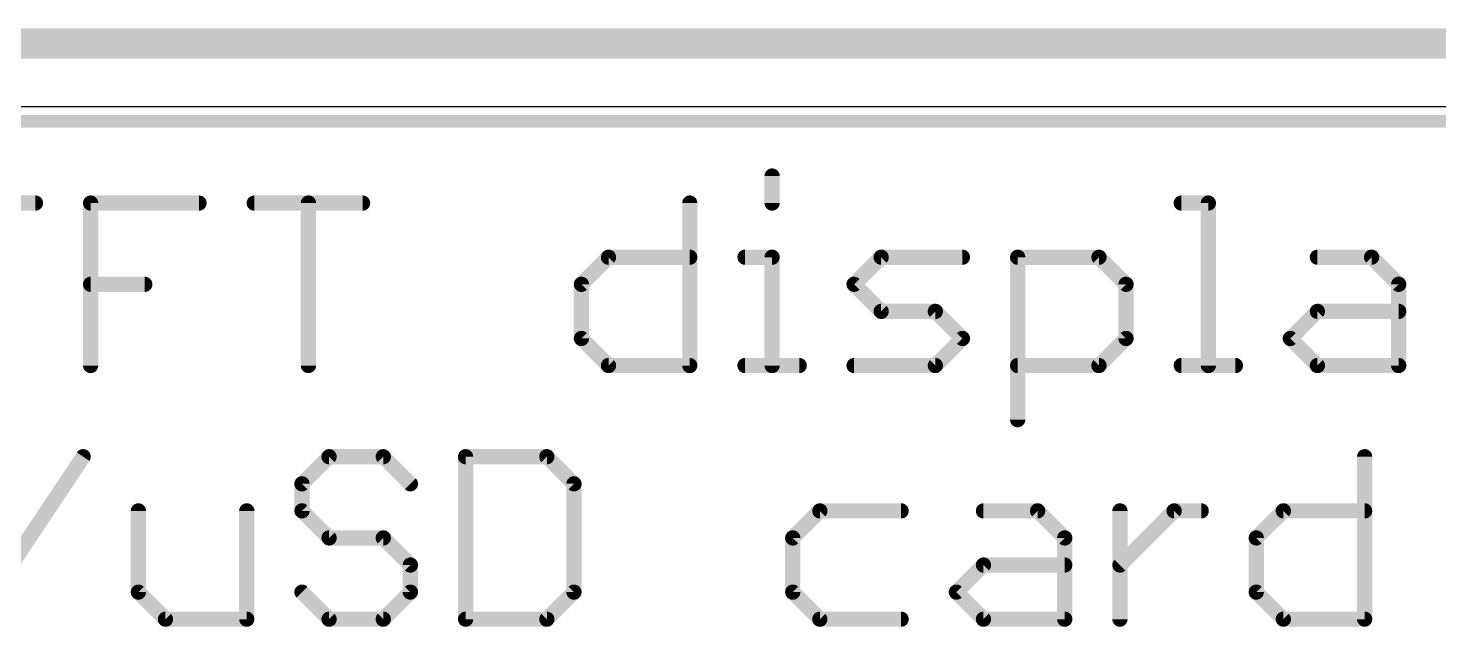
# Model space of a CAD drawing. Extents: x -28.1 to 32.2, y -17.9 to 17.9.
# Drawn here: x -4.86 to 9.25, y 11.94 to 17.93 of the extents above; entities that cross this region are included whole.
import ezdxf

# ---------------------------------------------------------------- set-up
doc = ezdxf.new("R2010")
doc.units = 0
for name, color, linetype in [('1', 12, 'CONTINUOUS'), ('16', 132, 'CONTINUOUS'), ('20', 53, 'CONTINUOUS'), ('21', 253, 'CONTINUOUS'), ('22', 253, 'CONTINUOUS')]:
    doc.layers.add(name, color=color, linetype=linetype)

msp = doc.modelspace()

# ---------------------------------------------------------------- linework, layer by layer
at = {"layer": '1', "const_width": 0.3048}
msp.add_lwpolyline([(-27.94, 17.78), (27.94, 17.78)], dxfattribs=at)
at = {"layer": '16', "const_width": 0.3048}
msp.add_lwpolyline([(-27.94, 17.78), (27.94, 17.78)], dxfattribs=at)
at = {"layer": '20'}
msp.add_line((25.4, 17.145), (-25.4, 17.145), dxfattribs=at)
at = {"layer": '21', "const_width": 0.1524}
for points in [[(2.5804, 16.4524), (2.5804, 16.1812)], [(-5.8765, 16.1812), (-4.7919, 16.1812)], [(-4.2394, 14.5542), (-4.2394, 16.1812)], [(-4.2394, 16.1812), (-3.1547, 16.1812)], [(-2.6022, 16.1812), (-1.5176, 16.1812)], [(-2.0599, 14.5542), (-2.0599, 16.1812)], [(1.7567, 16.1812), (1.7567, 14.5542)], [(6.675, 16.1812), (6.9461, 16.1812)], [(6.9461, 16.1812), (6.9461, 14.5542)], [(0.6721, 15.3677), (0.9432, 15.6389)], [(0.9432, 15.6389), (1.7567, 15.6389)], [(2.3092, 15.6389), (2.5804, 15.6389)], [(2.5804, 15.6389), (2.5804, 14.5542)], [(3.4007, 15.3677), (3.6718, 15.6389)], [(3.6718, 15.6389), (4.4853, 15.6389)], [(5.0378, 14.0119), (5.0378, 15.6389)], [(5.0378, 15.6389), (5.8513, 15.6389)], [(5.8513, 15.6389), (6.1225, 15.3677)], [(8.0376, 15.6389), (8.5799, 15.6389)], [(8.5799, 15.6389), (8.8511, 15.3677)], [(-4.2394, 15.3677), (-3.6971, 15.3677)], [(0.6721, 14.8254), (0.6721, 15.3677)], [(3.6718, 15.0965), (3.4007, 15.3677)], [(6.1225, 15.3677), (6.1225, 14.8254)], [(8.8511, 15.3677), (8.8511, 14.5542)], [(4.2142, 15.0965), (3.6718, 15.0965)], [(4.4853, 14.8254), (4.2142, 15.0965)], [(7.7664, 14.8254), (8.0376, 15.0965)], [(8.0376, 15.0965), (8.8511, 15.0965)], [(0.9432, 14.5542), (0.6721, 14.8254)], [(4.2142, 14.5542), (4.4853, 14.8254)], [(6.1225, 14.8254), (5.8513, 14.5542)], [(8.0376, 14.5542), (7.7664, 14.8254)], [(1.7567, 14.5542), (0.9432, 14.5542)], [(2.3092, 14.5542), (2.8516, 14.5542)], [(3.4007, 14.5542), (4.2142, 14.5542)], [(5.8513, 14.5542), (5.0378, 14.5542)], [(6.675, 14.5542), (7.2173, 14.5542)], [(8.8511, 14.5542), (8.0376, 14.5542)], [(-5.3986, 12.0142), (-4.314, 13.6412)], [(-1.8532, 13.6412), (-2.1243, 13.37)], [(-1.3108, 13.6412), (-1.8532, 13.6412)], [(-1.0397, 13.37), (-1.3108, 13.6412)], [(-0.4872, 13.6412), (-0.4872, 12.0142)], [(0.3263, 13.6412), (-0.4872, 13.6412)], [(0.5975, 13.37), (0.3263, 13.6412)], [(8.5104, 13.6412), (8.5104, 12.0142)], [(-2.1243, 13.37), (-2.1243, 13.0989)], [(0.5975, 12.2854), (0.5975, 13.37)], [(-3.7615, 13.0989), (-3.7615, 12.2854)], [(-2.6768, 12.0142), (-2.6768, 13.0989)], [(-2.1243, 13.0989), (-1.8532, 12.8277)], [(3.0583, 13.0989), (2.7871, 12.8277)], [(3.8718, 13.0989), (3.0583, 13.0989)], [(4.6955, 13.0989), (5.2378, 13.0989)], [(5.2378, 13.0989), (5.509, 12.8277)], [(6.0615, 12.0142), (6.0615, 13.0989)], [(6.0615, 12.5565), (6.6038, 13.0989)], [(6.6038, 13.0989), (6.8749, 13.0989)], [(7.4257, 12.8277), (7.6969, 13.0989)], [(7.6969, 13.0989), (8.5104, 13.0989)], [(-1.8532, 12.8277), (-1.3108, 12.8277)], [(-1.3108, 12.8277), (-1.0397, 12.5565)], [(2.7871, 12.8277), (2.7871, 12.2854)], [(5.509, 12.8277), (5.509, 12.0142)], [(7.4257, 12.2854), (7.4257, 12.8277)], [(-1.0397, 12.5565), (-1.0397, 12.2854)], [(4.4243, 12.2854), (4.6955, 12.5565)], [(4.6955, 12.5565), (5.509, 12.5565)], [(-3.7615, 12.2854), (-3.4903, 12.0142)], [(-1.8532, 12.0142), (-2.1243, 12.2854)], [(-1.0397, 12.2854), (-1.3108, 12.0142)], [(0.3263, 12.0142), (0.5975, 12.2854)], [(2.7871, 12.2854), (3.0583, 12.0142)], [(4.6955, 12.0142), (4.4243, 12.2854)], [(7.6969, 12.0142), (7.4257, 12.2854)], [(-3.4903, 12.0142), (-2.6768, 12.0142)], [(-1.3108, 12.0142), (-1.8532, 12.0142)], [(-0.4872, 12.0142), (0.3263, 12.0142)], [(3.0583, 12.0142), (3.8718, 12.0142)], [(5.509, 12.0142), (4.6955, 12.0142)], [(8.5104, 12.0142), (7.6969, 12.0142)]]:
    msp.add_lwpolyline(points, dxfattribs=at)
at = {"layer": '21', "const_width": 0.0762}
for points in [[(2.6185, 16.4524, 1), (2.5423, 16.4524)], [(-4.7919, 16.1431, 1), (-4.7919, 16.2193)], [(-4.2013, 16.1812, 1), (-4.2775, 16.1812)], [(-4.2394, 16.2193, 1), (-4.2394, 16.1431)], [(-3.1547, 16.1431, 1), (-3.1547, 16.2193)], [(-2.6022, 16.2193, 1), (-2.6022, 16.1431)], [(-2.0218, 16.1812, 1), (-2.098, 16.1812)], [(-1.5176, 16.1431, 1), (-1.5176, 16.2193)], [(1.7948, 16.1812, 1), (1.7186, 16.1812)], [(6.675, 16.2193, 1), (6.675, 16.1431)], [(6.9842, 16.1812, 1), (6.908, 16.1812)], [(6.9461, 16.1431, 1), (6.9461, 16.2193)], [(2.5423, 16.1812, 1), (2.6185, 16.1812)], [(0.9432, 15.677, 1), (0.9432, 15.6008)], [(0.9702, 15.6119, 1), (0.9163, 15.6658)], [(1.7567, 15.6008, 1), (1.7567, 15.677)], [(2.3092, 15.677, 1), (2.3092, 15.6008)], [(2.6185, 15.6389, 1), (2.5423, 15.6389)], [(2.5804, 15.6008, 1), (2.5804, 15.677)], [(3.6718, 15.677, 1), (3.6718, 15.6008)], [(3.6988, 15.6119, 1), (3.6449, 15.6658)], [(4.4853, 15.6008, 1), (4.4853, 15.677)], [(5.0759, 15.6389, 1), (4.9997, 15.6389)], [(5.0378, 15.677, 1), (5.0378, 15.6008)], [(5.8783, 15.6658, 1), (5.8244, 15.6119)], [(5.8513, 15.6008, 1), (5.8513, 15.677)], [(8.0376, 15.677, 1), (8.0376, 15.6008)], [(8.6069, 15.6658, 1), (8.553, 15.6119)], [(8.5799, 15.6008, 1), (8.5799, 15.677)], [(-4.2394, 15.4058, 1), (-4.2394, 15.3296)], [(-3.6971, 15.3296, 1), (-3.6971, 15.4058)], [(0.7102, 15.3677, 1), (0.634, 15.3677)], [(0.6451, 15.3946, 1), (0.699, 15.3408)], [(3.4276, 15.3946, 1), (3.3737, 15.3408)], [(3.3737, 15.3946, 1), (3.4276, 15.3408)], [(6.1606, 15.3677, 1), (6.0844, 15.3677)], [(6.0955, 15.3408, 1), (6.1494, 15.3946)], [(8.8892, 15.3677, 1), (8.813, 15.3677)], [(8.8241, 15.3408, 1), (8.878, 15.3946)], [(3.6718, 15.1346, 1), (3.6718, 15.0584)], [(3.6449, 15.0696, 1), (3.6988, 15.1235)], [(4.2411, 15.1235, 1), (4.1872, 15.0696)], [(4.2142, 15.0584, 1), (4.2142, 15.1346)], [(8.0376, 15.1346, 1), (8.0376, 15.0584)], [(8.0645, 15.0696, 1), (8.0106, 15.1235)], [(8.8511, 15.0584, 1), (8.8511, 15.1346)], [(0.699, 14.8523, 1), (0.6451, 14.7984)], [(0.634, 14.8254, 1), (0.7102, 14.8254)], [(4.5123, 14.7984, 1), (4.4584, 14.8523)], [(4.4584, 14.7984, 1), (4.5123, 14.8523)], [(6.0844, 14.8254, 1), (6.1606, 14.8254)], [(6.1494, 14.7984, 1), (6.0955, 14.8523)], [(7.7934, 14.8523, 1), (7.7395, 14.7984)], [(7.7395, 14.8523, 1), (7.7934, 14.7984)], [(-4.2775, 14.5542, 1), (-4.2013, 14.5542)], [(-2.098, 14.5542, 1), (-2.0218, 14.5542)], [(0.9432, 14.5923, 1), (0.9432, 14.5161)], [(0.9163, 14.5273, 1), (0.9702, 14.5811)], [(1.7186, 14.5542, 1), (1.7948, 14.5542)], [(1.7567, 14.5161, 1), (1.7567, 14.5923)], [(2.3092, 14.5923, 1), (2.3092, 14.5161)], [(2.5423, 14.5542, 1), (2.6185, 14.5542)], [(2.8516, 14.5161, 1), (2.8516, 14.5923)], [(3.4007, 14.5923, 1), (3.4007, 14.5161)], [(4.1872, 14.5811, 1), (4.2411, 14.5273)], [(4.2142, 14.5161, 1), (4.2142, 14.5923)], [(5.0378, 14.5923, 1), (5.0378, 14.5161)], [(5.8244, 14.5811, 1), (5.8783, 14.5273)], [(5.8513, 14.5161, 1), (5.8513, 14.5923)], [(6.675, 14.5923, 1), (6.675, 14.5161)], [(6.908, 14.5542, 1), (6.9842, 14.5542)], [(7.2173, 14.5161, 1), (7.2173, 14.5923)], [(8.0376, 14.5923, 1), (8.0376, 14.5161)], [(8.0106, 14.5273, 1), (8.0645, 14.5811)], [(8.813, 14.5542, 1), (8.8892, 14.5542)], [(8.8511, 14.5161, 1), (8.8511, 14.5923)], [(4.9997, 14.0119, 1), (5.0759, 14.0119)], [(-4.2823, 13.6201, 1), (-4.3457, 13.6623)], [(-1.8532, 13.6793, 1), (-1.8532, 13.6031)], [(-1.8262, 13.6142, 1), (-1.8801, 13.6681)], [(-1.2839, 13.6681, 1), (-1.3378, 13.6142)], [(-1.3108, 13.6031, 1), (-1.3108, 13.6793)], [(-0.4491, 13.6412, 1), (-0.5253, 13.6412)], [(-0.4872, 13.6793, 1), (-0.4872, 13.6031)], [(0.3533, 13.6681, 1), (0.2994, 13.6142)], [(0.3263, 13.6031, 1), (0.3263, 13.6793)], [(8.5485, 13.6412, 1), (8.4723, 13.6412)], [(-2.1513, 13.397, 1), (-2.0974, 13.3431)], [(-2.0862, 13.37, 1), (-2.1624, 13.37)], [(-1.0666, 13.3431, 1), (-1.0127, 13.397)], [(0.6356, 13.37, 1), (0.5594, 13.37)], [(0.5705, 13.3431, 1), (0.6244, 13.397)], [(-3.7234, 13.0989, 1), (-3.7996, 13.0989)], [(-2.6387, 13.0989, 1), (-2.7149, 13.0989)], [(-2.0974, 13.1258, 1), (-2.1513, 13.0719)], [(-2.1624, 13.0989, 1), (-2.0862, 13.0989)], [(3.0583, 13.137, 1), (3.0583, 13.0608)], [(3.0852, 13.0719, 1), (3.0314, 13.1258)], [(3.8718, 13.0608, 1), (3.8718, 13.137)], [(4.6955, 13.137, 1), (4.6955, 13.0608)], [(5.2647, 13.1258, 1), (5.2108, 13.0719)], [(5.2378, 13.0608, 1), (5.2378, 13.137)], [(6.0996, 13.0989, 1), (6.0234, 13.0989)], [(6.6038, 13.137, 1), (6.6038, 13.0608)], [(6.6307, 13.0719, 1), (6.5768, 13.1258)], [(6.8749, 13.0608, 1), (6.8749, 13.137)], [(7.6969, 13.137, 1), (7.6969, 13.0608)], [(7.7239, 13.0719, 1), (7.67, 13.1258)], [(8.5104, 13.0608, 1), (8.5104, 13.137)], [(-1.8532, 12.8658, 1), (-1.8532, 12.7896)], [(-1.8801, 12.8008, 1), (-1.8262, 12.8546)], [(-1.2839, 12.8546, 1), (-1.3378, 12.8008)], [(-1.3108, 12.7896, 1), (-1.3108, 12.8658)], [(2.8252, 12.8277, 1), (2.749, 12.8277)], [(2.7602, 12.8546, 1), (2.8141, 12.8008)], [(5.5471, 12.8277, 1), (5.4709, 12.8277)], [(5.482, 12.8008, 1), (5.5359, 12.8546)], [(7.4638, 12.8277, 1), (7.3876, 12.8277)], [(7.3988, 12.8546, 1), (7.4527, 12.8008)], [(-1.0016, 12.5565, 1), (-1.0778, 12.5565)], [(-1.0666, 12.5296, 1), (-1.0127, 12.5835)], [(4.6955, 12.5946, 1), (4.6955, 12.5184)], [(4.7224, 12.5296, 1), (4.6685, 12.5835)], [(5.509, 12.5184, 1), (5.509, 12.5946)], [(6.0345, 12.5835, 1), (6.0884, 12.5296)], [(-3.7345, 12.3123, 1), (-3.7884, 12.2584)], [(-3.7996, 12.2854, 1), (-3.7234, 12.2854)], [(-2.0974, 12.3123, 1), (-2.1513, 12.2584)], [(-1.0778, 12.2854, 1), (-1.0016, 12.2854)], [(-1.0127, 12.2584, 1), (-1.0666, 12.3123)], [(0.5594, 12.2854, 1), (0.6356, 12.2854)], [(0.6244, 12.2584, 1), (0.5705, 12.3123)], [(2.8141, 12.3123, 1), (2.7602, 12.2584)], [(2.749, 12.2854, 1), (2.8252, 12.2854)], [(4.4512, 12.3123, 1), (4.3974, 12.2584)], [(4.3974, 12.3123, 1), (4.4512, 12.2584)], [(7.4527, 12.3123, 1), (7.3988, 12.2584)], [(7.3876, 12.2854, 1), (7.4638, 12.2854)], [(-3.4903, 12.0523, 1), (-3.4903, 11.9761)], [(-3.5173, 11.9873, 1), (-3.4634, 12.0411)], [(-2.7149, 12.0142, 1), (-2.6387, 12.0142)], [(-2.6768, 11.9761, 1), (-2.6768, 12.0523)], [(-1.8532, 12.0523, 1), (-1.8532, 11.9761)], [(-1.8801, 11.9873, 1), (-1.8262, 12.0411)], [(-1.3378, 12.0411, 1), (-1.2839, 11.9873)], [(-1.3108, 11.9761, 1), (-1.3108, 12.0523)], [(-0.4872, 12.0523, 1), (-0.4872, 11.9761)], [(-0.5253, 12.0142, 1), (-0.4491, 12.0142)], [(0.2994, 12.0411, 1), (0.3533, 11.9873)], [(0.3263, 11.9761, 1), (0.3263, 12.0523)], [(3.0583, 12.0523, 1), (3.0583, 11.9761)], [(3.0314, 11.9873, 1), (3.0852, 12.0411)], [(3.8718, 11.9761, 1), (3.8718, 12.0523)], [(4.6955, 12.0523, 1), (4.6955, 11.9761)], [(4.6685, 11.9873, 1), (4.7224, 12.0411)], [(5.4709, 12.0142, 1), (5.5471, 12.0142)], [(5.509, 11.9761, 1), (5.509, 12.0523)], [(6.0234, 12.0142, 1), (6.0996, 12.0142)], [(7.6969, 12.0523, 1), (7.6969, 11.9761)], [(7.67, 11.9873, 1), (7.7239, 12.0411)], [(8.4723, 12.0142, 1), (8.5485, 12.0142)], [(8.5104, 11.9761, 1), (8.5104, 12.0523)]]:
    msp.add_lwpolyline(points, format="xyb", dxfattribs=at)
at = {"layer": '22', "const_width": 0.127}
msp.add_lwpolyline([(23, 17), (-23, 17)], dxfattribs=at)

doc.saveas('drawing.dxf')
